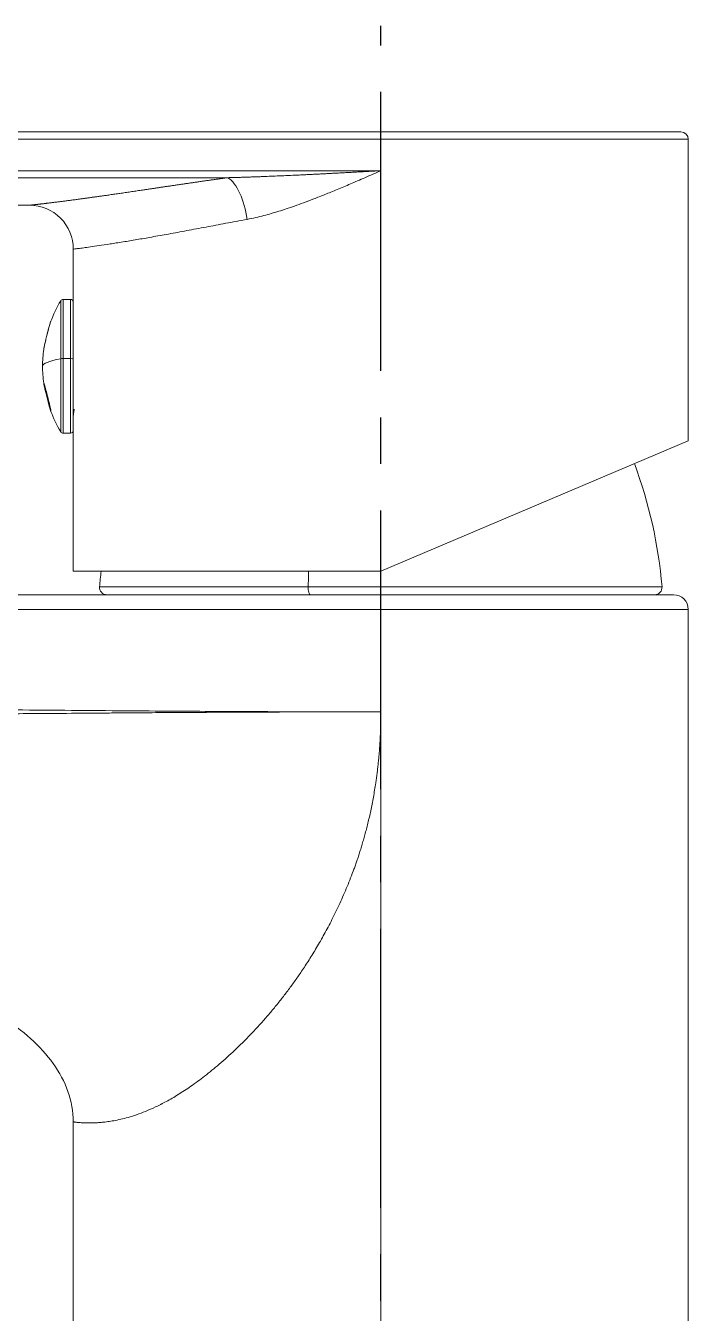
# Model space of a CAD drawing. Extents: x 13676 to 14719, y -16741 to -16132.
# Drawn here: x 14457.8 to 14503.1, y -16448.9 to -16361 of the extents above; entities that cross this region are included whole.
import ezdxf

# ---------------------------------------------------------------- set-up
doc = ezdxf.new("R2010")
doc.units = 0
doc.header["$MEASUREMENT"] = 0
doc.linetypes.add('CENTER2', pattern=[28.575, 19.05, -3.175, 3.175, -3.175])
doc.layers.get('0').update_dxf_attribs({"color": 3, "linetype": 'CONTINUOUS'})
doc.layers.add('CENTER', color=1, linetype='CENTER2')

msp = doc.modelspace()

# ---------------------------------------------------------------- linework, layer by layer
at = {"linetype": 'Continuous', "lineweight": 18}
for p, q in [((14399.083, -16368.229), (14482.083, -16368.229)), ((14502.582, -16368.229), (14482.083, -16368.229)), ((14503.083, -16389.315), (14503.083, -16368.729)), ((14405.587, -16373.229), (14458.085, -16373.229)), ((14461.083, -16379.859), (14461.083, -16376.229)), ((14460.883, -16379.659), (14460.395, -16379.659)), ((14461.083, -16379.859), (14461.083, -16383.728)), ((14461.083, -16388.599), (14461.083, -16383.728)), ((14460.395, -16388.799), (14460.883, -16388.799)), ((14461.083, -16388.599), (14461.083, -16398.229)), ((14503.083, -16389.315), (14482.083, -16398.229)), ((14461.083, -16398.229), (14482.083, -16398.229)), ((14352.583, -16399.829), (14482.083, -16399.829)), ((14482.083, -16399.829), (14502.083, -16399.829)), ((14503.083, -16529.617), (14503.083, -16400.829)), ((14461.083, -16435.829), (14461.083, -16529.617))]:
    msp.add_line(p, q, dxfattribs=at)
at = {"linetype": 'Continuous', "lineweight": 13}
for p, q in [((14482.083, -16368.729), (14482.083, -16368.229)), ((14482.083, -16368.729), (14399.083, -16368.729)), ((14482.083, -16370.874), (14482.083, -16368.729)), ((14482.083, -16368.729), (14503.083, -16368.729)), ((14460.224, -16379.756), (14460.224, -16383.716)), ((14460.395, -16379.659), (14460.395, -16383.705)), ((14460.883, -16379.659), (14460.883, -16383.705)), ((14460.224, -16388.702), (14460.224, -16383.716)), ((14460.395, -16383.705), (14460.883, -16383.705)), ((14460.395, -16388.799), (14460.395, -16383.705)), ((14460.883, -16388.799), (14460.883, -16383.705)), ((14477.126, -16399.287), (14462.875, -16399.287)), ((14477.126, -16399.287), (14501.291, -16399.287)), ((14482.083, -16399.829), (14482.083, -16400.829)), ((14352.583, -16400.829), (14482.083, -16400.829)), ((14482.083, -16407.829), (14482.083, -16400.829)), ((14482.083, -16400.829), (14503.083, -16400.829)), ((14482.082, -16408.334), (14482.083, -16529.617))]:
    msp.add_line(p, q, dxfattribs=at)
at = {"linetype": 'Continuous', "lineweight": 18}
for centre, radius, start, end in [((14502.583, -16368.729), 0.5, 0, 90), ((14458.083, -16376.229), 3, 359.99999, 90), ((14467.666, -16384.229), 8.683, 148.99125, 159.51872), ((14460.395, -16379.859), 0.2, 90, 148.99125), ((14460.883, -16379.859), 0.2, 0, 90), ((14467.666, -16384.229), 8.683, 172.3247, 180), ((14467.666, -16384.229), 8.683, 180, 187.6753), ((14467.666, -16384.229), 8.683, 200.48128, 211.00875), ((14460.395, -16388.599), 0.2, 211.00875, 270), ((14460.883, -16388.599), 0.2, 270, 0), ((14469.409, -16402.028), 32, 4.91495, 20.39303), ((14494.757, -16402.028), 32, 173.18205, 175.08505), ((14463.373, -16399.329), 0.5, 175.08505, 270), ((14500.793, -16399.329), 0.5, 270, 4.91495), ((14502.083, -16400.829), 1, 0, 90)]:
    msp.add_arc(centre, radius, start, end, dxfattribs=at)
at = {"linetype": 'Continuous', "lineweight": 13}
for centre, major_axis, ratio, start_param, end_param in [((14471.643, -16374.194), (-0.479, 2.962), 0.430481, 4.642941, 5.9241), ((14459.303, -16382.132), (0.243, 0.968), 0.02811, 0.275921, 3.029969), ((14467.666, -16384.229), (-8.683, 0), 0.114841, 5.741981, 6.283185), ((14460.395, -16383.728), (-0.2, 0), 0.114841, 4.712389, 5.741981), ((14460.883, -16383.728), (-0.2, 0), 0.114841, 3.141593, 4.712389), ((14459.303, -16386.327), (-0.243, 0.968), 0.02811, 3.253216, 6.394809), ((14485.354, -16402.028), (0, 32), 0.258068, 1.451801, 1.485014), ((14477.255, -16399.329), (0, 0.5), 0.258068, 1.485014, 3.141593)]:
    msp.add_ellipse(centre, major_axis=major_axis, ratio=ratio, start_param=start_param, end_param=end_param, dxfattribs=at)
at = {"linetype": 'Continuous', "lineweight": 18}
for centre, major_axis, start_param, end_param in [((14459.303, -16382.132), (0.243, 0.968), 6.171562, 6.559105), ((14459.303, -16386.327), (-0.243, 0.968), 1.917107, 3.253216)]:
    msp.add_ellipse(centre, major_axis=major_axis, ratio=0.02811, start_param=start_param, end_param=end_param, dxfattribs=at)
at = {"linetype": 'Continuous', "lineweight": 13}
for points, degree in [([(14410.583, -16370.873), (14482.083, -16370.874)], 1), ([(14410.583, -16371.348), (14430.936, -16371.348), (14451.289, -16371.348), (14471.643, -16371.348)], 3), ([(14447.086, -16407.653), (14448.342, -16407.653), (14450.828, -16407.658), (14454.271, -16407.677), (14458.064, -16407.705), (14461.969, -16407.738), (14465.523, -16407.766), (14468.625, -16407.787), (14471.567, -16407.804), (14474.731, -16407.818), (14478.247, -16407.827), (14480.771, -16407.829), (14482.083, -16407.829)], 3)]:
    msp.add_open_spline(points, degree=degree, dxfattribs=at)
for points, knots in [([(14471.643, -16371.348), (14471.695, -16371.347), (14471.8, -16371.345), (14471.956, -16371.341), (14472.112, -16371.337), (14472.267, -16371.333), (14472.421, -16371.328), (14472.574, -16371.324), (14472.726, -16371.319), (14472.878, -16371.314), (14473.029, -16371.309), (14473.179, -16371.304), (14473.328, -16371.299), (14473.476, -16371.294), (14473.624, -16371.288), (14473.771, -16371.283), (14473.917, -16371.278), (14474.189, -16371.267), (14474.6, -16371.251), (14475.163, -16371.227), (14475.762, -16371.201), (14476.247, -16371.178), (14476.612, -16371.161), (14476.845, -16371.15), (14477.09, -16371.138), (14477.346, -16371.125), (14477.613, -16371.112), (14477.891, -16371.098), (14478.18, -16371.083), (14478.48, -16371.068), (14478.792, -16371.051), (14479.114, -16371.035), (14479.447, -16371.017), (14479.791, -16370.999), (14480.146, -16370.979), (14480.512, -16370.96), (14480.889, -16370.939), (14481.277, -16370.918), (14481.676, -16370.896), (14481.946, -16370.882), (14482.083, -16370.874)], [0, 0, 0, 0, 0.015071, 0.030064, 0.044981, 0.05982, 0.074582, 0.089268, 0.103876, 0.118407, 0.132861, 0.147238, 0.161538, 0.175761, 0.189907, 0.203976, 0.217968, 0.231883, 0.282247, 0.336113, 0.393482, 0.454353, 0.475704, 0.49811, 0.52157, 0.546084, 0.571653, 0.598276, 0.625954, 0.654686, 0.684472, 0.715313, 0.747208, 0.780158, 0.814162, 0.849221, 0.885334, 0.922502, 0.960724, 1, 1, 1, 1]), ([(14458.083, -16373.229), (14458.083, -16373.229), (14458.083, -16373.229), (14458.083, -16373.229), (14458.084, -16373.229), (14458.085, -16373.229), (14458.086, -16373.229), (14458.088, -16373.229), (14458.089, -16373.229), (14458.091, -16373.229), (14458.093, -16373.228), (14458.096, -16373.228), (14458.099, -16373.228), (14458.102, -16373.228), (14458.105, -16373.227), (14458.109, -16373.227), (14458.112, -16373.227), (14458.117, -16373.226), (14458.121, -16373.226), (14458.126, -16373.226), (14458.13, -16373.225), (14458.136, -16373.225), (14458.141, -16373.224), (14458.147, -16373.224), (14458.153, -16373.223), (14458.159, -16373.223), (14458.165, -16373.222), (14458.172, -16373.221), (14458.179, -16373.221), (14458.187, -16373.22), (14458.194, -16373.219), (14458.202, -16373.218), (14458.21, -16373.218), (14458.218, -16373.217), (14458.227, -16373.216), (14458.236, -16373.215), (14458.245, -16373.214), (14458.255, -16373.213), (14458.264, -16373.212), (14458.274, -16373.211), (14458.284, -16373.21), (14458.295, -16373.209), (14458.306, -16373.208), (14458.317, -16373.207), (14458.328, -16373.206), (14458.34, -16373.205), (14458.351, -16373.203), (14458.364, -16373.202), (14458.376, -16373.201), (14458.389, -16373.199), (14458.401, -16373.198), (14458.415, -16373.197), (14458.428, -16373.195), (14458.442, -16373.194), (14458.456, -16373.192), (14458.47, -16373.191), (14458.484, -16373.189), (14458.499, -16373.188), (14458.514, -16373.186), (14458.529, -16373.184), (14458.545, -16373.182), (14458.561, -16373.181), (14458.577, -16373.179), (14458.593, -16373.177), (14458.61, -16373.175), (14458.627, -16373.173), (14458.644, -16373.171), (14458.661, -16373.169), (14458.679, -16373.167), (14458.697, -16373.165), (14458.715, -16373.163), (14458.734, -16373.161), (14458.752, -16373.159), (14458.772, -16373.157), (14458.791, -16373.154), (14458.81, -16373.152), (14458.846, -16373.148), (14458.9, -16373.142), (14458.974, -16373.133), (14459.051, -16373.124), (14459.132, -16373.114), (14459.216, -16373.104), (14459.305, -16373.093), (14459.396, -16373.082), (14459.492, -16373.07), (14459.59, -16373.058), (14459.693, -16373.045), (14459.799, -16373.032), (14459.908, -16373.019), (14460.022, -16373.004), (14460.138, -16372.99), (14460.259, -16372.974), (14460.383, -16372.958), (14460.51, -16372.942), (14460.641, -16372.925), (14460.776, -16372.908), (14460.914, -16372.89), (14461.056, -16372.871), (14461.201, -16372.852), (14461.335, -16372.834), (14461.457, -16372.817), (14461.565, -16372.803), (14461.676, -16372.788), (14461.788, -16372.772), (14461.902, -16372.757), (14462.018, -16372.741), (14462.135, -16372.725), (14462.255, -16372.708), (14462.376, -16372.691), (14462.5, -16372.674), (14462.625, -16372.657), (14462.752, -16372.639), (14462.881, -16372.621), (14463.012, -16372.602), (14463.144, -16372.583), (14463.279, -16372.564), (14463.479, -16372.536), (14463.75, -16372.497), (14464.093, -16372.447), (14464.443, -16372.396), (14464.799, -16372.343), (14465.162, -16372.29), (14465.531, -16372.235), (14465.819, -16372.193), (14466.022, -16372.162), (14466.136, -16372.145), (14466.251, -16372.128), (14466.366, -16372.111), (14466.482, -16372.094), (14466.598, -16372.077), (14466.715, -16372.059), (14466.832, -16372.042), (14466.95, -16372.024), (14467.068, -16372.007), (14467.187, -16371.989), (14467.306, -16371.971), (14467.426, -16371.953), (14467.546, -16371.936), (14467.666, -16371.918), (14467.787, -16371.9), (14467.909, -16371.882), (14468.031, -16371.864), (14468.153, -16371.846), (14468.276, -16371.828), (14468.4, -16371.81), (14468.524, -16371.791), (14468.648, -16371.773), (14468.773, -16371.755), (14468.898, -16371.737), (14469.024, -16371.718), (14469.151, -16371.7), (14469.277, -16371.681), (14469.405, -16371.663), (14469.533, -16371.644), (14469.661, -16371.626), (14469.79, -16371.607), (14469.919, -16371.589), (14470.048, -16371.57), (14470.179, -16371.552), (14470.309, -16371.533), (14470.441, -16371.514), (14470.572, -16371.496), (14470.704, -16371.477), (14470.837, -16371.459), (14470.97, -16371.44), (14471.104, -16371.422), (14471.238, -16371.404), (14471.372, -16371.385), (14471.507, -16371.367), (14471.597, -16371.355), (14471.643, -16371.349)], [0, 0, 0, 0, 0.002956, 0.005912, 0.008868, 0.011825, 0.014782, 0.01774, 0.020698, 0.023657, 0.026616, 0.029576, 0.032536, 0.035497, 0.038458, 0.041421, 0.044384, 0.047348, 0.050312, 0.053278, 0.056244, 0.059211, 0.062179, 0.065148, 0.068118, 0.07109, 0.074062, 0.077035, 0.08001, 0.082985, 0.085962, 0.08894, 0.091919, 0.0949, 0.097882, 0.100865, 0.103849, 0.106835, 0.109823, 0.112812, 0.115803, 0.118795, 0.121788, 0.124784, 0.127781, 0.130779, 0.13378, 0.136782, 0.139785, 0.142791, 0.145799, 0.148808, 0.151819, 0.154833, 0.157848, 0.160865, 0.163884, 0.166906, 0.169929, 0.172955, 0.175983, 0.179013, 0.182045, 0.185079, 0.188116, 0.191155, 0.194196, 0.19724, 0.200286, 0.203335, 0.206386, 0.20944, 0.212496, 0.215554, 0.218616, 0.22168, 0.224746, 0.235269, 0.245803, 0.256352, 0.266916, 0.277498, 0.288099, 0.298722, 0.309367, 0.320037, 0.330734, 0.341458, 0.352213, 0.362999, 0.373818, 0.384672, 0.395563, 0.406492, 0.417461, 0.428471, 0.439524, 0.450622, 0.461766, 0.472957, 0.480823, 0.488695, 0.496573, 0.50446, 0.512355, 0.52026, 0.528174, 0.5361, 0.544037, 0.551987, 0.55995, 0.567928, 0.57592, 0.583928, 0.591952, 0.599994, 0.608053, 0.627597, 0.647024, 0.666344, 0.685569, 0.704709, 0.723773, 0.742774, 0.748456, 0.754129, 0.759795, 0.765453, 0.771104, 0.776748, 0.782386, 0.788017, 0.793642, 0.799262, 0.804876, 0.810484, 0.816088, 0.821687, 0.827282, 0.832872, 0.838459, 0.844042, 0.849621, 0.855198, 0.860772, 0.866343, 0.871912, 0.877479, 0.883044, 0.888608, 0.894171, 0.899733, 0.905294, 0.910855, 0.916416, 0.921977, 0.927538, 0.933101, 0.938664, 0.944229, 0.949795, 0.955362, 0.960932, 0.966504, 0.972079, 0.977657, 0.983237, 0.988821, 0.994409, 1, 1, 1, 1]), ([(14461.083, -16376.229), (14461.083, -16376.229), (14461.145, -16376.222), (14461.4, -16376.191), (14461.766, -16376.143), (14462.235, -16376.079), (14462.831, -16375.993), (14463.573, -16375.88), (14464.441, -16375.742), (14465.399, -16375.583), (14466.44, -16375.403), (14467.581, -16375.199), (14468.821, -16374.971), (14470.126, -16374.725), (14471.498, -16374.465), (14472.453, -16374.285), (14472.948, -16374.194)], [0, 0, 0, 0, 0.086828, 0.163219, 0.232417, 0.298261, 0.367036, 0.440202, 0.514024, 0.583495, 0.651209, 0.721564, 0.792312, 0.861651, 0.929662, 1, 1, 1, 1]), ([(14447.086, -16407.996), (14447.23, -16407.996), (14447.52, -16407.996), (14447.957, -16407.996), (14448.401, -16407.995), (14448.849, -16407.995), (14449.304, -16407.994), (14449.764, -16407.993), (14450.23, -16407.992), (14450.702, -16407.99), (14451.179, -16407.989), (14452.207, -16407.985), (14453.876, -16407.977), (14456.04, -16407.964), (14458.434, -16407.947), (14460.489, -16407.932), (14462.29, -16407.918), (14463.496, -16407.909), (14464.525, -16407.901), (14465.838, -16407.891), (14467.465, -16407.879), (14469.439, -16407.867), (14471.33, -16407.856), (14473.047, -16407.848), (14474.624, -16407.842), (14476.091, -16407.837), (14477.57, -16407.834), (14479.063, -16407.831), (14480.569, -16407.83), (14481.577, -16407.83), (14482.083, -16407.829)], [0, 0, 0, 0, 0.012339, 0.02484, 0.037503, 0.050329, 0.063318, 0.076469, 0.089783, 0.103259, 0.116898, 0.130699, 0.191378, 0.259973, 0.316203, 0.396603, 0.43611, 0.470572, 0.499989, 0.524361, 0.5831, 0.639486, 0.693519, 0.7452, 0.786741, 0.828652, 0.870933, 0.913585, 0.956607, 1, 1, 1, 1]), ([(14461.083, -16435.829), (14461.083, -16435.829), (14461.083, -16435.829), (14461.083, -16435.829), (14461.084, -16435.83), (14461.087, -16435.83), (14461.093, -16435.831), (14461.103, -16435.833), (14461.12, -16435.835), (14461.145, -16435.839), (14461.181, -16435.844), (14461.231, -16435.851), (14461.296, -16435.859), (14461.38, -16435.868), (14461.486, -16435.878), (14461.616, -16435.888), (14461.774, -16435.897), (14461.961, -16435.904), (14462.18, -16435.907), (14462.435, -16435.903), (14462.728, -16435.89), (14463.06, -16435.864), (14463.434, -16435.82), (14463.854, -16435.753), (14464.32, -16435.658), (14464.836, -16435.526), (14465.403, -16435.349), (14466.026, -16435.117), (14466.706, -16434.819), (14467.448, -16434.443), (14468.256, -16433.973), (14469.131, -16433.397), (14470.072, -16432.703), (14471.076, -16431.883), (14471.952, -16431.094), (14472.676, -16430.392), (14473.233, -16429.824), (14473.776, -16429.241), (14474.304, -16428.646), (14474.816, -16428.04), (14475.31, -16427.425), (14475.785, -16426.803), (14476.241, -16426.176), (14476.619, -16425.629), (14476.931, -16425.16), (14477.185, -16424.766), (14477.442, -16424.354), (14477.701, -16423.924), (14477.963, -16423.476), (14478.226, -16423.009), (14478.489, -16422.522), (14478.756, -16422.007), (14479.023, -16421.467), (14479.288, -16420.906), (14479.544, -16420.336), (14479.79, -16419.756), (14480.027, -16419.167), (14480.212, -16418.678), (14480.353, -16418.288), (14480.454, -16417.997), (14480.557, -16417.691), (14480.661, -16417.37), (14480.765, -16417.034), (14480.87, -16416.683), (14480.974, -16416.316), (14481.077, -16415.933), (14481.178, -16415.535), (14481.278, -16415.12), (14481.375, -16414.688), (14481.469, -16414.239), (14481.559, -16413.773), (14481.644, -16413.289), (14481.705, -16412.905), (14481.747, -16412.627), (14481.77, -16412.461), (14481.793, -16412.294), (14481.816, -16412.127), (14481.837, -16411.959), (14481.857, -16411.791), (14481.877, -16411.622), (14481.896, -16411.453), (14481.914, -16411.284), (14481.931, -16411.114), (14481.947, -16410.944), (14481.962, -16410.773), (14481.977, -16410.601), (14481.99, -16410.43), (14482.003, -16410.257), (14482.015, -16410.085), (14482.025, -16409.912), (14482.035, -16409.738), (14482.045, -16409.564), (14482.053, -16409.39), (14482.06, -16409.215), (14482.066, -16409.039), (14482.072, -16408.864), (14482.076, -16408.687), (14482.08, -16408.511), (14482.082, -16408.393), (14482.082, -16408.334)], [0, 0, 0, 0, 0.00051, 0.002096, 0.004705, 0.008329, 0.012954, 0.018563, 0.025138, 0.032655, 0.04109, 0.050416, 0.060602, 0.071619, 0.083434, 0.096015, 0.109329, 0.123346, 0.138034, 0.153368, 0.169324, 0.185888, 0.20305, 0.220816, 0.239204, 0.258253, 0.278027, 0.298622, 0.320172, 0.342861, 0.366925, 0.392614, 0.420112, 0.449491, 0.480774, 0.497865, 0.514846, 0.531697, 0.548398, 0.564933, 0.581283, 0.597432, 0.613366, 0.629068, 0.638318, 0.647888, 0.657782, 0.668004, 0.67856, 0.689454, 0.700692, 0.712279, 0.724766, 0.737342, 0.750009, 0.762768, 0.775618, 0.788563, 0.794529, 0.800779, 0.807314, 0.814138, 0.821255, 0.828668, 0.83638, 0.844396, 0.85272, 0.861356, 0.87031, 0.879586, 0.88919, 0.899128, 0.909406, 0.912797, 0.916195, 0.9196, 0.923012, 0.926431, 0.929857, 0.933291, 0.936732, 0.940181, 0.943637, 0.947101, 0.950572, 0.95405, 0.957537, 0.961031, 0.964533, 0.968043, 0.971561, 0.975087, 0.978622, 0.982164, 0.985714, 0.989273, 0.99284, 0.996416, 1, 1, 1, 1])]:
    msp.add_open_spline(points, degree=3, knots=knots, dxfattribs=at)
at = {"linetype": 'Continuous', "lineweight": 18}
for points, knots in [([(14472.948, -16374.194), (14473.147, -16374.157), (14473.528, -16374.078), (14474.081, -16373.942), (14474.601, -16373.799), (14475.113, -16373.646), (14475.64, -16373.477), (14476.208, -16373.282), (14476.834, -16373.056), (14477.526, -16372.793), (14478.287, -16372.492), (14479.121, -16372.15), (14480.031, -16371.765), (14481.027, -16371.335), (14481.72, -16371.033), (14482.083, -16370.874)], [0, 0, 0, 0, 0.066769, 0.127304, 0.183889, 0.239273, 0.29624, 0.35779, 0.426125, 0.501719, 0.58462, 0.675155, 0.77395, 0.881828, 1, 1, 1, 1]), ([(14459.528, -16381.201), (14459.528, -16381.201), (14459.511, -16381.244), (14459.476, -16381.365), (14459.395, -16381.656), (14459.305, -16382.005), (14459.213, -16382.375), (14459.133, -16382.711), (14459.075, -16382.974), (14459.059, -16383.082), (14459.057, -16383.12)], [0, 0, 0, 0, 0.000575, 0.152095, 0.285273, 0.424407, 0.562265, 0.699944, 0.838468, 1, 1, 1, 1]), ([(14459.057, -16385.339), (14459.058, -16385.366), (14459.068, -16385.448), (14459.108, -16385.633), (14459.178, -16385.941), (14459.264, -16386.291), (14459.329, -16386.551), (14459.357, -16386.656), (14459.358, -16386.657)], [0, 0, 0, 0, 0.162408, 0.376203, 0.577209, 0.788036, 0.997767, 1, 1, 1, 1]), ([(14459.083, -16385.424), (14459.083, -16385.424), (14459.086, -16385.433), (14459.103, -16385.482), (14459.143, -16385.615), (14459.21, -16385.861), (14459.297, -16386.193), (14459.386, -16386.551), (14459.463, -16386.878), (14459.513, -16387.106), (14459.532, -16387.205), (14459.534, -16387.227), (14459.535, -16387.226)], [0, 0, 0, 0, 0.029319, 0.090123, 0.191893, 0.318102, 0.451664, 0.586967, 0.722487, 0.857269, 0.956799, 1, 1, 1, 1]), ([(14461.147, -16387.154), (14461.145, -16387.164), (14461.144, -16387.173), (14461.141, -16387.195), (14461.139, -16387.207), (14461.136, -16387.232), (14461.134, -16387.244), (14461.129, -16387.28), (14461.125, -16387.302), (14461.116, -16387.365), (14461.105, -16387.439), (14461.097, -16387.492), (14461.092, -16387.525), (14461.09, -16387.534), (14461.088, -16387.551), (14461.086, -16387.557), (14461.084, -16387.574), (14461.083, -16387.579), (14461.083, -16387.579)], [0, 0, 0, 0, 0.033256, 0.033256, 0.081593, 0.081593, 0.129931, 0.129931, 0.226605, 0.226605, 0.419954, 0.613302, 0.613302, 0.709977, 0.709977, 0.806651, 0.806651, 1, 1, 1, 1]), ([(14461.083, -16435.829), (14461.083, -16435.112), (14460.825, -16433.725), (14459.444, -16431.177), (14456.413, -16428.5), (14451.7, -16426.362), (14448.517, -16425.829), (14447.083, -16425.829)], [0, 0, 0, 0, 0.125, 0.25, 0.5, 0.75, 1, 1, 1, 1])]:
    msp.add_open_spline(points, degree=3, knots=knots, dxfattribs=at)
for points in [[(14461.083, -16387.579), (14461.083, -16387.579), (14461.084, -16387.576), (14461.085, -16387.569)], [(14482.082, -16408.334), (14482.083, -16408.276), (14482.08, -16408.161), (14482.083, -16407.993), (14482.083, -16407.884), (14482.083, -16407.829)]]:
    msp.add_open_spline(points, degree=3, dxfattribs=at)
at = {"layer": 'CENTER'}
msp.add_line((14482.083, -16613.145), (14482.083, -16360.973), dxfattribs=at)

doc.saveas('drawing.dxf')
